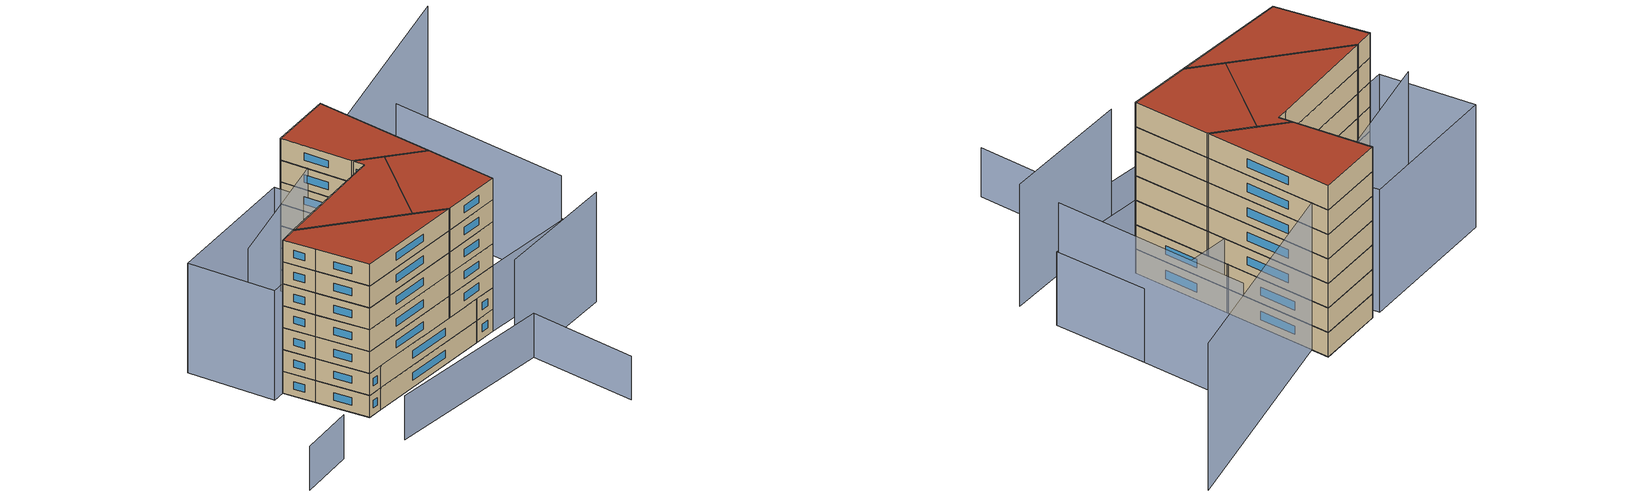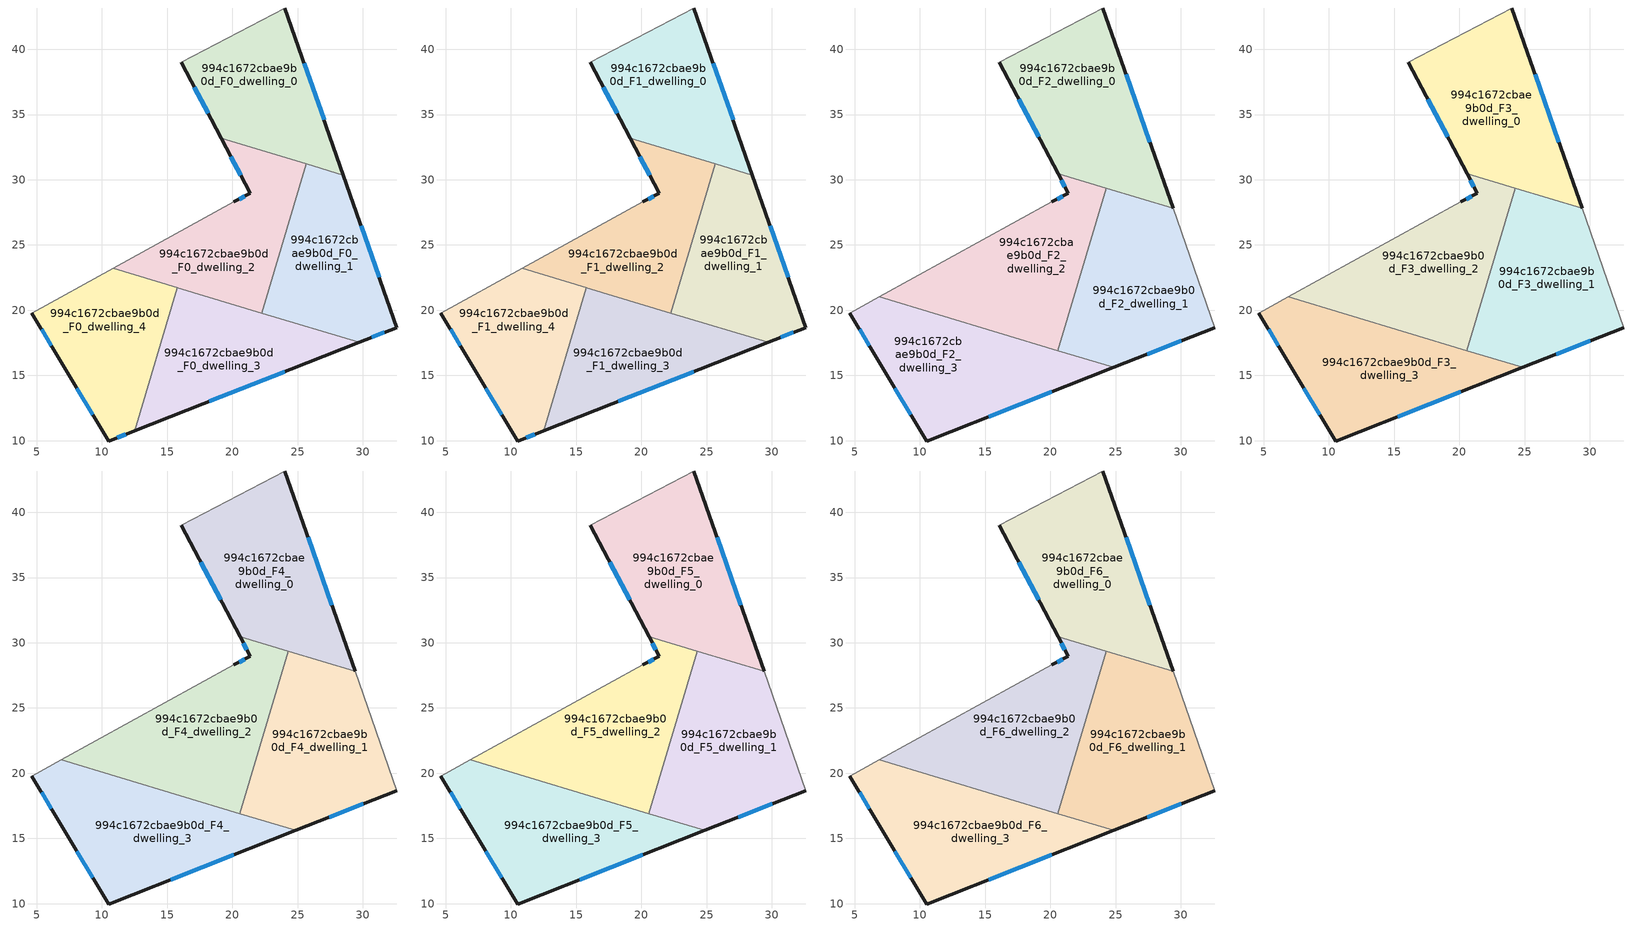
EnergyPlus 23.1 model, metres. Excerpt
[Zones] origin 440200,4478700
994c1672cbae9b0d_F0_dwelling_0
 floor ground (EU_floor_Construction): 28.5,30.36 24.02,43.16 16.07,39.01 19.15,33.17 z0
 wall outside (EU_wall_Construction): 19.15,33.17 16.07,39.01 / 24.02,43.16 28.5,30.36 z0:3
 wall adiabatic (EU_wall_Construction): 16.07,39.01 24.02,43.16 z0:3
 wall to 994c1672cbae9b0d_F0_dwelling_2 (EU_wall_Construction): 25.67,31.21 19.15,33.17 z0:3
 wall to 994c1672cbae9b0d_F0_dwelling_1 (EU_wall_Construction): 28.5,30.36 25.67,31.21 z0:3
 window (EU_Window_Construction): 18.13,35.1 17.09,37.07 / 25.51,38.92 27.02,34.6 z0.99:2.01
994c1672cbae9b0d_F0_dwelling_1
 floor ground (EU_floor_Construction): 32.59,18.67 28.5,30.36 25.67,31.21 22.24,19.79 29.72,17.54 z0
 wall outside (EU_wall_Construction): 28.5,30.36 32.59,18.67 29.72,17.54 z0:3
 wall to 994c1672cbae9b0d_F0_dwelling_2 (EU_wall_Construction): 22.24,19.79 25.67,31.21 z0:3
 wall to 994c1672cbae9b0d_F0_dwelling_3 (EU_wall_Construction): 29.72,17.54 22.24,19.79 z0:3
 window (EU_Window_Construction): 29.85,26.48 31.23,22.55 / 31.63,18.3 30.67,17.92 z0.99:2.01
994c1672cbae9b0d_F0_dwelling_2
 floor ground (EU_floor_Construction): 22.24,19.79 25.67,31.21 19.15,33.17 21.36,28.95 20.11,28.31 10.85,23.21 z0
 wall outside (EU_wall_Construction): 20.11,28.31 21.36,28.95 19.15,33.17 z0:3
 wall adiabatic (EU_wall_Construction): 10.85,23.21 20.11,28.31 z0:3
 wall to 994c1672cbae9b0d_F0_dwelling_4 (EU_wall_Construction): 15.79,21.72 10.85,23.21 z0:3
 wall to 994c1672cbae9b0d_F0_dwelling_3 (EU_wall_Construction): 22.24,19.79 15.79,21.72 z0:3
 window (EU_Window_Construction): 20.53,28.52 20.95,28.74 / 20.63,30.35 19.88,31.77 z0.99:2.01
994c1672cbae9b0d_F0_dwelling_3
 floor ground (EU_floor_Construction): 29.72,17.54 15.79,21.72 12.5,10.76 z0
 wall outside (EU_wall_Construction): 29.72,17.54 12.5,10.76 z0:3
 wall to 994c1672cbae9b0d_F0_dwelling_4 (EU_wall_Construction): 12.5,10.76 15.79,21.72 z0:3
 window (EU_Window_Construction): 24.01,15.29 18.2,13.01 z0.99:2.01
994c1672cbae9b0d_F0_dwelling_4
 floor ground (EU_floor_Construction): 12.5,10.76 15.79,21.72 10.85,23.21 4.62,19.78 6.87,16.01 10.5,9.98 z0
 wall outside (EU_wall_Construction): 12.5,10.76 10.5,9.98 6.87,16.01 4.62,19.78 z0:3
 wall adiabatic (EU_wall_Construction): 4.62,19.78 10.85,23.21 z0:3
 window (EU_Window_Construction): 11.84,10.5 11.16,10.24 / 9.3,11.98 8.08,14.01 / 6.13,17.26 5.37,18.53 z0.99:2.01
994c1672cbae9b0d_F1_dwelling_0
 floor to 994c1672cbae9b0d_F0_dwelling_0 (EU_floor_Construction): 28.5,30.36 24.02,43.16 16.07,39.01 19.15,33.17 z3
 wall outside (EU_wall_Construction): 19.15,33.17 16.07,39.01 / 24.02,43.16 28.5,30.36 z3:6
 wall adiabatic (EU_wall_Construction): 16.07,39.01 24.02,43.16 z3:6
 wall to 994c1672cbae9b0d_F1_dwelling_2 (EU_wall_Construction): 25.67,31.21 19.15,33.17 z3:6
 wall to 994c1672cbae9b0d_F1_dwelling_1 (EU_wall_Construction): 28.5,30.36 25.67,31.21 z3:6
 window (EU_Window_Construction): 18.13,35.1 17.09,37.07 / 25.51,38.92 27.02,34.6 z3.99:5.01
994c1672cbae9b0d_F1_dwelling_1
 floor to 994c1672cbae9b0d_F0_dwelling_1 (EU_floor_Construction): 32.59,18.67 28.5,30.36 25.67,31.21 22.24,19.79 29.72,17.54 z3
 wall outside (EU_wall_Construction): 28.5,30.36 32.59,18.67 29.72,17.54 z3:6
 wall to 994c1672cbae9b0d_F1_dwelling_2 (EU_wall_Construction): 22.24,19.79 25.67,31.21 z3:6
 wall to 994c1672cbae9b0d_F1_dwelling_3 (EU_wall_Construction): 29.72,17.54 22.24,19.79 z3:6
 window (EU_Window_Construction): 29.85,26.48 31.23,22.55 / 31.63,18.3 30.67,17.92 z3.99:5.01
994c1672cbae9b0d_F1_dwelling_2
 floor to 994c1672cbae9b0d_F0_dwelling_2 (EU_floor_Construction): 22.24,19.79 25.67,31.21 19.15,33.17 21.36,28.95 20.11,28.31 10.85,23.21 z3
 wall outside (EU_wall_Construction): 20.11,28.31 21.36,28.95 19.15,33.17 z3:6
 wall adiabatic (EU_wall_Construction): 10.85,23.21 20.11,28.31 z3:6
 wall to 994c1672cbae9b0d_F1_dwelling_4 (EU_wall_Construction): 15.79,21.72 10.85,23.21 z3:6
 wall to 994c1672cbae9b0d_F1_dwelling_3 (EU_wall_Construction): 22.24,19.79 15.79,21.72 z3:6
 window (EU_Window_Construction): 20.53,28.52 20.95,28.74 / 20.63,30.35 19.88,31.77 z3.99:5.01
994c1672cbae9b0d_F1_dwelling_3
 floor to 994c1672cbae9b0d_F0_dwelling_3 (EU_floor_Construction): 29.72,17.54 15.79,21.72 12.5,10.76 z3
 wall outside (EU_wall_Construction): 29.72,17.54 12.5,10.76 z3:6
 wall to 994c1672cbae9b0d_F1_dwelling_4 (EU_wall_Construction): 12.5,10.76 15.79,21.72 z3:6
 window (EU_Window_Construction): 24.01,15.29 18.2,13.01 z3.99:5.01
994c1672cbae9b0d_F1_dwelling_4
 floor to 994c1672cbae9b0d_F0_dwelling_4 (EU_floor_Construction): 12.5,10.76 15.79,21.72 10.85,23.21 4.62,19.78 6.87,16.01 10.5,9.98 z3
 wall outside (EU_wall_Construction): 12.5,10.76 10.5,9.98 6.87,16.01 4.62,19.78 z3:6
 wall adiabatic (EU_wall_Construction): 4.62,19.78 10.85,23.21 z3:6
 window (EU_Window_Construction): 11.84,10.5 11.16,10.24 / 9.3,11.98 8.08,14.01 / 6.13,17.26 5.37,18.53 z3.99:5.01
994c1672cbae9b0d_F2_dwelling_0
 floor to 994c1672cbae9b0d_F1_dwelling_0 (EU_floor_Construction): 28.5,30.36 24.02,43.16 16.07,39.01 19.15,33.17 z6
 floor to 994c1672cbae9b0d_F1_dwelling_2 (EU_floor_Construction): 25.04,29.11 25.67,31.21 19.15,33.17 20.58,30.45 z6
 floor to 994c1672cbae9b0d_F1_dwelling_1 (EU_floor_Construction): 29.39,27.8 28.5,30.36 25.67,31.21 25.04,29.11 z6
 wall outside (EU_wall_Construction): 20.58,30.45 16.07,39.01 / 24.02,43.16 29.39,27.8 z6:9
 wall adiabatic (EU_wall_Construction): 16.07,39.01 24.02,43.16 z6:9
 wall to 994c1672cbae9b0d_F2_dwelling_1 (EU_wall_Construction): 29.39,27.8 24.27,29.34 z6:9
 wall to 994c1672cbae9b0d_F2_dwelling_2 (EU_wall_Construction): 24.27,29.34 20.58,30.45 z6:9
 window (EU_Window_Construction): 19.08,33.28 17.56,36.17 / 25.8,38.07 27.61,32.89 z6.99:8.01
994c1672cbae9b0d_F2_dwelling_1
 floor to 994c1672cbae9b0d_F1_dwelling_1 (EU_floor_Construction): 32.59,18.67 29.39,27.8 25.04,29.11 22.24,19.79 29.72,17.54 z6
 floor to 994c1672cbae9b0d_F1_dwelling_3 (EU_floor_Construction): 29.72,17.54 21.47,20.02 20.54,16.91 24.83,15.62 z6
 floor to 994c1672cbae9b0d_F1_dwelling_2 (EU_floor_Construction): 22.24,19.79 25.04,29.11 24.27,29.34 21.47,20.02 z6
 wall outside (EU_wall_Construction): 32.59,18.67 24.83,15.62 z6:9
 wall adiabatic (EU_wall_Construction): 29.39,27.8 32.59,18.67 z6:9
 wall to 994c1672cbae9b0d_F2_dwelling_2 (EU_wall_Construction): 20.54,16.91 24.27,29.34 z6:9
 wall to 994c1672cbae9b0d_F2_dwelling_3 (EU_wall_Construction): 24.83,15.62 20.54,16.91 z6:9
 window (EU_Window_Construction): 30.02,17.66 27.4,16.63 z6.99:8.01
994c1672cbae9b0d_F2_dwelling_2
 floor to 994c1672cbae9b0d_F1_dwelling_2 (EU_floor_Construction): 21.47,20.02 24.27,29.34 20.58,30.45 21.36,28.95 20.11,28.31 10.85,23.21 z6
 floor to 994c1672cbae9b0d_F1_dwelling_4 (EU_floor_Construction): 14.85,18.62 15.79,21.72 10.85,23.21 6.86,21.02 z6
 floor to 994c1672cbae9b0d_F1_dwelling_3 (EU_floor_Construction): 20.54,16.91 21.47,20.02 15.79,21.72 14.85,18.62 z6
 wall outside (EU_wall_Construction): 20.11,28.31 21.36,28.95 20.58,30.45 z6:9
 wall adiabatic (EU_wall_Construction): 6.86,21.02 20.11,28.31 z6:9
 wall to 994c1672cbae9b0d_F2_dwelling_3 (EU_wall_Construction): 20.54,16.91 6.86,21.02 z6:9
 window (EU_Window_Construction): 20.53,28.52 20.95,28.74 / 21.1,29.45 20.84,29.95 z6.99:8.01
994c1672cbae9b0d_F2_dwelling_3
 floor to 994c1672cbae9b0d_F1_dwelling_3 (EU_floor_Construction): 24.83,15.62 14.85,18.62 12.5,10.76 z6
 floor to 994c1672cbae9b0d_F1_dwelling_4 (EU_floor_Construction): 12.5,10.76 14.85,18.62 6.86,21.02 4.62,19.78 6.87,16.01 10.5,9.98 z6
 wall outside (EU_wall_Construction): 24.83,15.62 10.5,9.98 6.87,16.01 4.62,19.78 z6:9
 wall adiabatic (EU_wall_Construction): 4.62,19.78 6.86,21.02 z6:9
 window (EU_Window_Construction): 20.08,13.75 15.25,11.85 / 9.3,11.98 8.08,14.01 / 6.13,17.26 5.37,18.53 z6.99:8.01
994c1672cbae9b0d_F3_dwelling_0
 floor to 994c1672cbae9b0d_F2_dwelling_0 (EU_floor_Construction): 29.39,27.8 24.02,43.16 16.07,39.01 20.58,30.45 z9
 wall outside (EU_wall_Construction): 20.58,30.45 16.07,39.01 / 24.02,43.16 29.39,27.8 z9:12
 wall adiabatic (EU_wall_Construction): 16.07,39.01 24.02,43.16 z9:12
 wall to 994c1672cbae9b0d_F3_dwelling_1 (EU_wall_Construction): 29.39,27.8 24.27,29.34 z9:12
 wall to 994c1672cbae9b0d_F3_dwelling_2 (EU_wall_Construction): 24.27,29.34 20.58,30.45 z9:12
 window (EU_Window_Construction): 19.08,33.28 17.56,36.17 / 25.8,38.07 27.61,32.89 z9.99:11.01
994c1672cbae9b0d_F3_dwelling_1
 floor to 994c1672cbae9b0d_F2_dwelling_1 (EU_floor_Construction): 32.59,18.67 29.39,27.8 24.27,29.34 20.54,16.91 24.83,15.62 z9
 wall outside (EU_wall_Construction): 32.59,18.67 24.83,15.62 z9:12
 wall adiabatic (EU_wall_Construction): 29.39,27.8 32.59,18.67 z9:12
 wall to 994c1672cbae9b0d_F3_dwelling_2 (EU_wall_Construction): 20.54,16.91 24.27,29.34 z9:12
 wall to 994c1672cbae9b0d_F3_dwelling_3 (EU_wall_Construction): 24.83,15.62 20.54,16.91 z9:12
 window (EU_Window_Construction): 30.02,17.66 27.4,16.63 z9.99:11.01
994c1672cbae9b0d_F3_dwelling_2
 floor to 994c1672cbae9b0d_F2_dwelling_2 (EU_floor_Construction): 20.54,16.91 24.27,29.34 20.58,30.45 21.36,28.95 20.11,28.31 6.86,21.02 z9
 wall outside (EU_wall_Construction): 20.11,28.31 21.36,28.95 20.58,30.45 z9:12
 wall adiabatic (EU_wall_Construction): 6.86,21.02 20.11,28.31 z9:12
 wall to 994c1672cbae9b0d_F3_dwelling_3 (EU_wall_Construction): 20.54,16.91 6.86,21.02 z9:12
 window (EU_Window_Construction): 20.53,28.52 20.95,28.74 / 21.1,29.45 20.84,29.95 z9.99:11.01
994c1672cbae9b0d_F3_dwelling_3
 floor to 994c1672cbae9b0d_F2_dwelling_3 (EU_floor_Construction): 24.83,15.62 6.86,21.02 4.62,19.78 6.87,16.01 10.5,9.98 z9
 wall outside (EU_wall_Construction): 24.83,15.62 10.5,9.98 6.87,16.01 4.62,19.78 z9:12
 wall adiabatic (EU_wall_Construction): 4.62,19.78 6.86,21.02 z9:12
 window (EU_Window_Construction): 20.08,13.75 15.25,11.85 / 9.3,11.98 8.08,14.01 / 6.13,17.26 5.37,18.53 z9.99:11.01
994c1672cbae9b0d_F4_dwelling_0
 floor to 994c1672cbae9b0d_F3_dwelling_0 (EU_floor_Construction): 29.39,27.8 24.02,43.16 16.07,39.01 20.58,30.45 z12
 wall outside (EU_wall_Construction): 20.58,30.45 16.07,39.01 / 24.02,43.16 29.39,27.8 z12:15
 wall adiabatic (EU_wall_Construction): 16.07,39.01 24.02,43.16 z12:15
 wall to 994c1672cbae9b0d_F4_dwelling_1 (EU_wall_Construction): 29.39,27.8 24.27,29.34 z12:15
 wall to 994c1672cbae9b0d_F4_dwelling_2 (EU_wall_Construction): 24.27,29.34 20.58,30.45 z12:15
 window (EU_Window_Construction): 19.08,33.28 17.56,36.17 / 25.8,38.07 27.61,32.89 z12.99:14.01
994c1672cbae9b0d_F4_dwelling_1
 floor to 994c1672cbae9b0d_F3_dwelling_1 (EU_floor_Construction): 32.59,18.67 29.39,27.8 24.27,29.34 20.54,16.91 24.83,15.62 z12
 wall outside (EU_wall_Construction): 32.59,18.67 24.83,15.62 z12:15
 wall adiabatic (EU_wall_Construction): 29.39,27.8 32.59,18.67 z12:15
 wall to 994c1672cbae9b0d_F4_dwelling_2 (EU_wall_Construction): 20.54,16.91 24.27,29.34 z12:15
 wall to 994c1672cbae9b0d_F4_dwelling_3 (EU_wall_Construction): 24.83,15.62 20.54,16.91 z12:15
 window (EU_Window_Construction): 30.02,17.66 27.4,16.63 z12.99:14.01
994c1672cbae9b0d_F4_dwelling_2
 floor to 994c1672cbae9b0d_F3_dwelling_2 (EU_floor_Construction): 20.54,16.91 24.27,29.34 20.58,30.45 21.36,28.95 20.11,28.31 6.86,21.02 z12
 wall outside (EU_wall_Construction): 20.11,28.31 21.36,28.95 20.58,30.45 z12:15
 wall adiabatic (EU_wall_Construction): 6.86,21.02 20.11,28.31 z12:15
 wall to 994c1672cbae9b0d_F4_dwelling_3 (EU_wall_Construction): 20.54,16.91 6.86,21.02 z12:15
 window (EU_Window_Construction): 20.53,28.52 20.95,28.74 / 21.1,29.45 20.84,29.95 z12.99:14.01
994c1672cbae9b0d_F4_dwelling_3
 floor to 994c1672cbae9b0d_F3_dwelling_3 (EU_floor_Construction): 24.83,15.62 6.86,21.02 4.62,19.78 6.87,16.01 10.5,9.98 z12
 wall outside (EU_wall_Construction): 24.83,15.62 10.5,9.98 6.87,16.01 4.62,19.78 z12:15
 wall adiabatic (EU_wall_Construction): 4.62,19.78 6.86,21.02 z12:15
 window (EU_Window_Construction): 20.08,13.75 15.25,11.85 / 9.3,11.98 8.08,14.01 / 6.13,17.26 5.37,18.53 z12.99:14.01
994c1672cbae9b0d_F5_dwelling_0
 floor to 994c1672cbae9b0d_F4_dwelling_0 (EU_floor_Construction): 29.39,27.8 24.02,43.16 16.07,39.01 20.58,30.45 z15
 wall outside (EU_wall_Construction): 20.58,30.45 16.07,39.01 / 24.02,43.16 29.39,27.8 z15:18
 wall adiabatic (EU_wall_Construction): 16.07,39.01 24.02,43.16 z15:18
 wall to 994c1672cbae9b0d_F5_dwelling_1 (EU_wall_Construction): 29.39,27.8 24.27,29.34 z15:18
 wall to 994c1672cbae9b0d_F5_dwelling_2 (EU_wall_Construction): 24.27,29.34 20.58,30.45 z15:18
 window (EU_Window_Construction): 19.08,33.28 17.56,36.17 / 25.8,38.07 27.61,32.89 z15.99:17.01
994c1672cbae9b0d_F5_dwelling_1
 floor to 994c1672cbae9b0d_F4_dwelling_1 (EU_floor_Construction): 32.59,18.67 29.39,27.8 24.27,29.34 20.54,16.91 24.83,15.62 z15
 wall outside (EU_wall_Construction): 32.59,18.67 24.83,15.62 z15:18
 wall adiabatic (EU_wall_Construction): 29.39,27.8 32.59,18.67 z15:18
 wall to 994c1672cbae9b0d_F5_dwelling_2 (EU_wall_Construction): 20.54,16.91 24.27,29.34 z15:18
 wall to 994c1672cbae9b0d_F5_dwelling_3 (EU_wall_Construction): 24.83,15.62 20.54,16.91 z15:18
 window (EU_Window_Construction): 30.02,17.66 27.4,16.63 z15.99:17.01
994c1672cbae9b0d_F5_dwelling_2
 floor to 994c1672cbae9b0d_F4_dwelling_2 (EU_floor_Construction): 20.54,16.91 24.27,29.34 20.58,30.45 21.36,28.95 20.11,28.31 6.86,21.02 z15
 wall outside (EU_wall_Construction): 20.11,28.31 21.36,28.95 20.58,30.45 z15:18
 wall adiabatic (EU_wall_Construction): 6.86,21.02 20.11,28.31 z15:18
 wall to 994c1672cbae9b0d_F5_dwelling_3 (EU_wall_Construction): 20.54,16.91 6.86,21.02 z15:18
 window (EU_Window_Construction): 20.53,28.52 20.95,28.74 / 21.1,29.45 20.84,29.95 z15.99:17.01
994c1672cbae9b0d_F5_dwelling_3
 floor to 994c1672cbae9b0d_F4_dwelling_3 (EU_floor_Construction): 24.83,15.62 6.86,21.02 4.62,19.78 6.87,16.01 10.5,9.98 z15
 wall outside (EU_wall_Construction): 24.83,15.62 10.5,9.98 6.87,16.01 4.62,19.78 z15:18
 wall adiabatic (EU_wall_Construction): 4.62,19.78 6.86,21.02 z15:18
 window (EU_Window_Construction): 20.08,13.75 15.25,11.85 / 9.3,11.98 8.08,14.01 / 6.13,17.26 5.37,18.53 z15.99:17.01
994c1672cbae9b0d_F6_dwelling_0
 floor to 994c1672cbae9b0d_F5_dwelling_0 (EU_floor_Construction): 29.39,27.8 24.02,43.16 16.07,39.01 20.58,30.45 z18
 wall outside (EU_wall_Construction): 20.58,30.45 16.07,39.01 / 24.02,43.16 29.39,27.8 z18:21
 wall adiabatic (EU_wall_Construction): 16.07,39.01 24.02,43.16 z18:21
 wall to 994c1672cbae9b0d_F6_dwelling_1 (EU_wall_Construction): 29.39,27.8 24.27,29.34 z18:21
 wall to 994c1672cbae9b0d_F6_dwelling_2 (EU_wall_Construction): 24.27,29.34 20.58,30.45 z18:21
 window (EU_Window_Construction): 19.08,33.28 17.56,36.17 / 25.8,38.07 27.61,32.89 z18.99:20.01
 roof outside (EU_roof_Construction): 24.02,43.16 29.39,27.8 20.58,30.45 16.07,39.01 z21
994c1672cbae9b0d_F6_dwelling_1
 floor to 994c1672cbae9b0d_F5_dwelling_1 (EU_floor_Construction): 32.59,18.67 29.39,27.8 24.27,29.34 20.54,16.91 24.83,15.62 z18
 wall outside (EU_wall_Construction): 32.59,18.67 24.83,15.62 z18:21
 wall adiabatic (EU_wall_Construction): 29.39,27.8 32.59,18.67 z18:21
 wall to 994c1672cbae9b0d_F6_dwelling_2 (EU_wall_Construction): 20.54,16.91 24.27,29.34 z18:21
 wall to 994c1672cbae9b0d_F6_dwelling_3 (EU_wall_Construction): 24.83,15.62 20.54,16.91 z18:21
 window (EU_Window_Construction): 30.02,17.66 27.4,16.63 z18.99:20.01
 roof outside (EU_roof_Construction): 29.39,27.8 32.59,18.67 24.83,15.62 20.54,16.91 24.27,29.34 z21
994c1672cbae9b0d_F6_dwelling_2
 floor to 994c1672cbae9b0d_F5_dwelling_2 (EU_floor_Construction): 20.54,16.91 24.27,29.34 20.58,30.45 21.36,28.95 20.11,28.31 6.86,21.02 z18
 wall outside (EU_wall_Construction): 20.11,28.31 21.36,28.95 20.58,30.45 z18:21
 wall adiabatic (EU_wall_Construction): 6.86,21.02 20.11,28.31 z18:21
 wall to 994c1672cbae9b0d_F6_dwelling_3 (EU_wall_Construction): 20.54,16.91 6.86,21.02 z18:21
 window (EU_Window_Construction): 20.53,28.52 20.95,28.74 / 21.1,29.45 20.84,29.95 z18.99:20.01
 roof outside (EU_roof_Construction): 24.27,29.34 20.54,16.91 6.86,21.02 20.11,28.31 21.36,28.95 20.58,30.45 z21
994c1672cbae9b0d_F6_dwelling_3
 floor to 994c1672cbae9b0d_F5_dwelling_3 (EU_floor_Construction): 24.83,15.62 6.86,21.02 4.62,19.78 6.87,16.01 10.5,9.98 z18
 wall outside (EU_wall_Construction): 24.83,15.62 10.5,9.98 6.87,16.01 4.62,19.78 z18:21
 wall adiabatic (EU_wall_Construction): 4.62,19.78 6.86,21.02 z18:21
 window (EU_Window_Construction): 20.08,13.75 15.25,11.85 / 9.3,11.98 8.08,14.01 / 6.13,17.26 5.37,18.53 z18.99:20.01
 roof outside (EU_roof_Construction): 24.83,15.62 10.5,9.98 6.87,16.01 4.62,19.78 6.86,21.02 z21
shading: -3.71,0.01 3.22,3.81 / 11.45,3.74 33.7,11.34 / 33.7,11.34 38.44,-2.55 z0:6; 44.66,23.22 36.53,46.68 / 30.43,10.3 46.24,17.96 / -2.43,29.35 14.86,38.43 / 14.86,38.43 20.32,28.03 / 20.32,28.03 3.04,18.95 / 3.04,18.95 -2.43,29.35 z0:15; 48.29,58.98 2.72,24.3 z0:18; 40.8,34.37 44.85,23.07 / 44.85,23.07 32.59,18.67 / 32.59,18.67 28.53,29.97 / 28.53,29.97 40.8,34.37 z0:9
[Building]
EU S2 Campaign: North Axis=0; Terrain=City; Solar Distribution=FullExterior
[Site:Location]
Madrid: Latitude=40.5; Longitude=-3.5; Time Zone=1; Elevation=609
[SizingPeriod:WeatherFileDays]
AnnualSizingPeriod: Begin Month=1; Begin Day of Month=1; End Month=12; End Day of Month=31; Day of Week for Start Day=Monday; Use Weather File Daylight Saving Period=No; Use Weather File Rain and Snow Indicators=No
[MATERIAL]
EU_InternalMass_Material: Roughness=MediumRough; Thickness=0.1; Conductivity=1; Density=1800; Specific Heat=900; Thermal Absorptance=0.9; Solar Absorptance=0.7; Visible Absorptance=0.7
[MATERIAL:NOMASS] Roughness=MediumRough; Thermal Absorptance=0.9; Solar Absorptance=0.7; Visible Absorptance=0.7
Name | Thermal Resistance
EU_wall_NoMass | 0.609216
EU_roof_NoMass | 0.513268
EU_floor_NoMass | 0.568163
[WINDOWMATERIAL:SIMPLEGLAZINGSYSTEM]
EU_Window_SimpleGlazing: UFactor=5.50606; Solar Heat Gain Coefficient=0.85; Visible Transmittance=0.85
[CONSTRUCTION]
EU_wall_Construction: EU_wall_NoMass
EU_roof_Construction: EU_roof_NoMass
EU_floor_Construction: EU_floor_NoMass
EU_InternalMass_Construction: EU_InternalMass_Material
EU_Window_Construction: EU_Window_SimpleGlazing
[ZONE] Type=1; Multiplier=1; Ceiling Height=autocalculate; Floor Area=autocalculate; Part of Total Floor Area=Yes
Name | Volume
994c1672cbae9b0d_F0_dwelling_0; 994c1672cbae9b0d_F1_dwelling_0 | 249.662
994c1672cbae9b0d_F2_dwelling_0; 994c1672cbae9b0d_F3_dwelling_0; 994c1672cbae9b0d_F4_dwelling_0; 994c1672cbae9b0d_F5_dwelling_0; 994c1672cbae9b0d_F6_dwelling_0 | 312.062
994c1672cbae9b0d_F0_dwelling_1; 994c1672cbae9b0d_F1_dwelling_1 | 249.683
994c1672cbae9b0d_F2_dwelling_1; 994c1672cbae9b0d_F3_dwelling_1; 994c1672cbae9b0d_F4_dwelling_1; 994c1672cbae9b0d_F5_dwelling_1; 994c1672cbae9b0d_F6_dwelling_1 | 312.077
994c1672cbae9b0d_F0_dwelling_2; 994c1672cbae9b0d_F1_dwelling_2 | 249.635
994c1672cbae9b0d_F2_dwelling_2; 994c1672cbae9b0d_F3_dwelling_2; 994c1672cbae9b0d_F4_dwelling_2; 994c1672cbae9b0d_F5_dwelling_2; 994c1672cbae9b0d_F6_dwelling_2 | 312.06
994c1672cbae9b0d_F0_dwelling_3; 994c1672cbae9b0d_F1_dwelling_3 | 249.658
994c1672cbae9b0d_F2_dwelling_3; 994c1672cbae9b0d_F3_dwelling_3; 994c1672cbae9b0d_F4_dwelling_3; 994c1672cbae9b0d_F5_dwelling_3; 994c1672cbae9b0d_F6_dwelling_3 | 312.059
994c1672cbae9b0d_F0_dwelling_4; 994c1672cbae9b0d_F1_dwelling_4 | 249.623
[INTERNALMASS] Construction=EU_InternalMass_Construction
Name | Zone or ZoneList | Surface Area
994c1672cbae9b0d_F0_dwelling_0_EU_InternalMass | 994c1672cbae9b0d_F0_dwelling_0 | 83.2207
994c1672cbae9b0d_F0_dwelling_1_EU_InternalMass | 994c1672cbae9b0d_F0_dwelling_1 | 83.2279
994c1672cbae9b0d_F0_dwelling_2_EU_InternalMass | 994c1672cbae9b0d_F0_dwelling_2 | 83.2134
994c1672cbae9b0d_F0_dwelling_3_EU_InternalMass | 994c1672cbae9b0d_F0_dwelling_3 | 83.2206
994c1672cbae9b0d_F0_dwelling_4_EU_InternalMass | 994c1672cbae9b0d_F0_dwelling_4 | 83.2091
994c1672cbae9b0d_F1_dwelling_0_EU_InternalMass | 994c1672cbae9b0d_F1_dwelling_0 | 83.2207
994c1672cbae9b0d_F1_dwelling_1_EU_InternalMass | 994c1672cbae9b0d_F1_dwelling_1 | 83.2279
994c1672cbae9b0d_F1_dwelling_2_EU_InternalMass | 994c1672cbae9b0d_F1_dwelling_2 | 83.2134
994c1672cbae9b0d_F1_dwelling_3_EU_InternalMass | 994c1672cbae9b0d_F1_dwelling_3 | 83.2206
994c1672cbae9b0d_F1_dwelling_4_EU_InternalMass | 994c1672cbae9b0d_F1_dwelling_4 | 83.2091
994c1672cbae9b0d_F2_dwelling_0_EU_InternalMass | 994c1672cbae9b0d_F2_dwelling_0 | 104.021
994c1672cbae9b0d_F2_dwelling_1_EU_InternalMass | 994c1672cbae9b0d_F2_dwelling_1 | 104.027
994c1672cbae9b0d_F2_dwelling_2_EU_InternalMass | 994c1672cbae9b0d_F2_dwelling_2 | 104.017
994c1672cbae9b0d_F2_dwelling_3_EU_InternalMass | 994c1672cbae9b0d_F2_dwelling_3 | 104.02
994c1672cbae9b0d_F3_dwelling_0_EU_InternalMass | 994c1672cbae9b0d_F3_dwelling_0 | 104.021
994c1672cbae9b0d_F3_dwelling_1_EU_InternalMass | 994c1672cbae9b0d_F3_dwelling_1 | 104.027
994c1672cbae9b0d_F3_dwelling_2_EU_InternalMass | 994c1672cbae9b0d_F3_dwelling_2 | 104.017
994c1672cbae9b0d_F3_dwelling_3_EU_InternalMass | 994c1672cbae9b0d_F3_dwelling_3 | 104.02
994c1672cbae9b0d_F4_dwelling_0_EU_InternalMass | 994c1672cbae9b0d_F4_dwelling_0 | 104.021
994c1672cbae9b0d_F4_dwelling_1_EU_InternalMass | 994c1672cbae9b0d_F4_dwelling_1 | 104.027
994c1672cbae9b0d_F4_dwelling_2_EU_InternalMass | 994c1672cbae9b0d_F4_dwelling_2 | 104.017
994c1672cbae9b0d_F4_dwelling_3_EU_InternalMass | 994c1672cbae9b0d_F4_dwelling_3 | 104.02
994c1672cbae9b0d_F5_dwelling_0_EU_InternalMass | 994c1672cbae9b0d_F5_dwelling_0 | 104.021
994c1672cbae9b0d_F5_dwelling_1_EU_InternalMass | 994c1672cbae9b0d_F5_dwelling_1 | 104.027
994c1672cbae9b0d_F5_dwelling_2_EU_InternalMass | 994c1672cbae9b0d_F5_dwelling_2 | 104.017
994c1672cbae9b0d_F5_dwelling_3_EU_InternalMass | 994c1672cbae9b0d_F5_dwelling_3 | 104.02
994c1672cbae9b0d_F6_dwelling_0_EU_InternalMass | 994c1672cbae9b0d_F6_dwelling_0 | 104.021
994c1672cbae9b0d_F6_dwelling_1_EU_InternalMass | 994c1672cbae9b0d_F6_dwelling_1 | 104.027
994c1672cbae9b0d_F6_dwelling_2_EU_InternalMass | 994c1672cbae9b0d_F6_dwelling_2 | 104.017
994c1672cbae9b0d_F6_dwelling_3_EU_InternalMass | 994c1672cbae9b0d_F6_dwelling_3 | 104.02
[OTHEREQUIPMENT] Fuel Type=Electricity; Design Level Calculation Method=Watts/Area; Power per Zone Floor Area=1; Fraction Latent=0; Fraction Radiant=0; Fraction Lost=0; Carbon Dioxide Generation Rate=0; EndUse Subcategory=EU_Step8_InternalGains
Name | Zone or ZoneList or Space or SpaceList | Schedule
EU_Step8_InternalGain_994c1672cbae9b0d_F0_dwelling_0_f000 | 994c1672cbae9b0d_F0_dwelling_0 | EU_Step8_GainSchedule_994c1672cbae9b0d_F0_dwelling_0_f000
EU_Step8_InternalGain_994c1672cbae9b0d_F0_dwelling_1_f000 | 994c1672cbae9b0d_F0_dwelling_1 | EU_Step8_GainSchedule_994c1672cbae9b0d_F0_dwelling_1_f000
EU_Step8_InternalGain_994c1672cbae9b0d_F0_dwelling_2_f000 | 994c1672cbae9b0d_F0_dwelling_2 | EU_Step8_GainSchedule_994c1672cbae9b0d_F0_dwelling_2_f000
EU_Step8_InternalGain_994c1672cbae9b0d_F0_dwelling_3_f000 | 994c1672cbae9b0d_F0_dwelling_3 | EU_Step8_GainSchedule_994c1672cbae9b0d_F0_dwelling_3_f000
EU_Step8_InternalGain_994c1672cbae9b0d_F0_dwelling_4_f000 | 994c1672cbae9b0d_F0_dwelling_4 | EU_Step8_GainSchedule_994c1672cbae9b0d_F0_dwelling_4_f000
EU_Step8_InternalGain_994c1672cbae9b0d_F1_dwelling_0_f000 | 994c1672cbae9b0d_F1_dwelling_0 | EU_Step8_GainSchedule_994c1672cbae9b0d_F1_dwelling_0_f000
EU_Step8_InternalGain_994c1672cbae9b0d_F1_dwelling_1_f000 | 994c1672cbae9b0d_F1_dwelling_1 | EU_Step8_GainSchedule_994c1672cbae9b0d_F1_dwelling_1_f000
EU_Step8_InternalGain_994c1672cbae9b0d_F1_dwelling_2_f000 | 994c1672cbae9b0d_F1_dwelling_2 | EU_Step8_GainSchedule_994c1672cbae9b0d_F1_dwelling_2_f000
EU_Step8_InternalGain_994c1672cbae9b0d_F1_dwelling_3_f000 | 994c1672cbae9b0d_F1_dwelling_3 | EU_Step8_GainSchedule_994c1672cbae9b0d_F1_dwelling_3_f000
EU_Step8_InternalGain_994c1672cbae9b0d_F1_dwelling_4_f000 | 994c1672cbae9b0d_F1_dwelling_4 | EU_Step8_GainSchedule_994c1672cbae9b0d_F1_dwelling_4_f000
EU_Step8_InternalGain_994c1672cbae9b0d_F2_dwelling_0_f000 | 994c1672cbae9b0d_F2_dwelling_0 | EU_Step8_GainSchedule_994c1672cbae9b0d_F2_dwelling_0_f000
EU_Step8_InternalGain_994c1672cbae9b0d_F2_dwelling_1_f000 | 994c1672cbae9b0d_F2_dwelling_1 | EU_Step8_GainSchedule_994c1672cbae9b0d_F2_dwelling_1_f000
EU_Step8_InternalGain_994c1672cbae9b0d_F2_dwelling_2_f000 | 994c1672cbae9b0d_F2_dwelling_2 | EU_Step8_GainSchedule_994c1672cbae9b0d_F2_dwelling_2_f000
EU_Step8_InternalGain_994c1672cbae9b0d_F2_dwelling_3_f000 | 994c1672cbae9b0d_F2_dwelling_3 | EU_Step8_GainSchedule_994c1672cbae9b0d_F2_dwelling_3_f000
EU_Step8_InternalGain_994c1672cbae9b0d_F3_dwelling_0_f000 | 994c1672cbae9b0d_F3_dwelling_0 | EU_Step8_GainSchedule_994c1672cbae9b0d_F3_dwelling_0_f000
EU_Step8_InternalGain_994c1672cbae9b0d_F3_dwelling_1_f000 | 994c1672cbae9b0d_F3_dwelling_1 | EU_Step8_GainSchedule_994c1672cbae9b0d_F3_dwelling_1_f000
EU_Step8_InternalGain_994c1672cbae9b0d_F3_dwelling_2_f000 | 994c1672cbae9b0d_F3_dwelling_2 | EU_Step8_GainSchedule_994c1672cbae9b0d_F3_dwelling_2_f000
EU_Step8_InternalGain_994c1672cbae9b0d_F3_dwelling_3_f000 | 994c1672cbae9b0d_F3_dwelling_3 | EU_Step8_GainSchedule_994c1672cbae9b0d_F3_dwelling_3_f000
EU_Step8_InternalGain_994c1672cbae9b0d_F4_dwelling_0_f000 | 994c1672cbae9b0d_F4_dwelling_0 | EU_Step8_GainSchedule_994c1672cbae9b0d_F4_dwelling_0_f000
EU_Step8_InternalGain_994c1672cbae9b0d_F4_dwelling_1_f000 | 994c1672cbae9b0d_F4_dwelling_1 | EU_Step8_GainSchedule_994c1672cbae9b0d_F4_dwelling_1_f000
EU_Step8_InternalGain_994c1672cbae9b0d_F4_dwelling_2_f000 | 994c1672cbae9b0d_F4_dwelling_2 | EU_Step8_GainSchedule_994c1672cbae9b0d_F4_dwelling_2_f000
EU_Step8_InternalGain_994c1672cbae9b0d_F4_dwelling_3_f000 | 994c1672cbae9b0d_F4_dwelling_3 | EU_Step8_GainSchedule_994c1672cbae9b0d_F4_dwelling_3_f000
EU_Step8_InternalGain_994c1672cbae9b0d_F5_dwelling_0_f000 | 994c1672cbae9b0d_F5_dwelling_0 | EU_Step8_GainSchedule_994c1672cbae9b0d_F5_dwelling_0_f000
EU_Step8_InternalGain_994c1672cbae9b0d_F5_dwelling_1_f000 | 994c1672cbae9b0d_F5_dwelling_1 | EU_Step8_GainSchedule_994c1672cbae9b0d_F5_dwelling_1_f000
EU_Step8_InternalGain_994c1672cbae9b0d_F5_dwelling_2_f000 | 994c1672cbae9b0d_F5_dwelling_2 | EU_Step8_GainSchedule_994c1672cbae9b0d_F5_dwelling_2_f000
EU_Step8_InternalGain_994c1672cbae9b0d_F5_dwelling_3_f000 | 994c1672cbae9b0d_F5_dwelling_3 | EU_Step8_GainSchedule_994c1672cbae9b0d_F5_dwelling_3_f000
EU_Step8_InternalGain_994c1672cbae9b0d_F6_dwelling_0_f000 | 994c1672cbae9b0d_F6_dwelling_0 | EU_Step8_GainSchedule_994c1672cbae9b0d_F6_dwelling_0_f000
EU_Step8_InternalGain_994c1672cbae9b0d_F6_dwelling_1_f000 | 994c1672cbae9b0d_F6_dwelling_1 | EU_Step8_GainSchedule_994c1672cbae9b0d_F6_dwelling_1_f000
EU_Step8_InternalGain_994c1672cbae9b0d_F6_dwelling_2_f000 | 994c1672cbae9b0d_F6_dwelling_2 | EU_Step8_GainSchedule_994c1672cbae9b0d_F6_dwelling_2_f000
EU_Step8_InternalGain_994c1672cbae9b0d_F6_dwelling_3_f000 | 994c1672cbae9b0d_F6_dwelling_3 | EU_Step8_GainSchedule_994c1672cbae9b0d_F6_dwelling_3_f000
[ZONEVENTILATION:DESIGNFLOWRATE] Schedule=EU_AlwaysOn; Design Flow Rate Calculation Method=AirChanges/Hour; Air Changes per Hour=0.752966; Ventilation Type=Natural; Fan Pressure Rise=0; Fan Total Efficiency=1; Constant Term Coefficient=1; Temperature Term Coefficient=0; Velocity Term Coefficient=0; Velocity Squared Term Coefficient=0; Minimum Indoor Temperature=-100; Maximum Indoor Temperature=100; Delta Temperature=-100; Minimum Outdoor Temperature=-100; Maximum Outdoor Temperature=100; Maximum Wind Speed=40
Name | Zone or ZoneList or Space or SpaceList
EU_ConstantAir_994c1672cbae9b0d_F0_dwelling_0 | 994c1672cbae9b0d_F0_dwelling_0
EU_ConstantAir_994c1672cbae9b0d_F0_dwelling_1 | 994c1672cbae9b0d_F0_dwelling_1
EU_ConstantAir_994c1672cbae9b0d_F0_dwelling_2 | 994c1672cbae9b0d_F0_dwelling_2
EU_ConstantAir_994c1672cbae9b0d_F0_dwelling_3 | 994c1672cbae9b0d_F0_dwelling_3
EU_ConstantAir_994c1672cbae9b0d_F0_dwelling_4 | 994c1672cbae9b0d_F0_dwelling_4
EU_ConstantAir_994c1672cbae9b0d_F1_dwelling_0 | 994c1672cbae9b0d_F1_dwelling_0
EU_ConstantAir_994c1672cbae9b0d_F1_dwelling_1 | 994c1672cbae9b0d_F1_dwelling_1
EU_ConstantAir_994c1672cbae9b0d_F1_dwelling_2 | 994c1672cbae9b0d_F1_dwelling_2
EU_ConstantAir_994c1672cbae9b0d_F1_dwelling_3 | 994c1672cbae9b0d_F1_dwelling_3
EU_ConstantAir_994c1672cbae9b0d_F1_dwelling_4 | 994c1672cbae9b0d_F1_dwelling_4
EU_ConstantAir_994c1672cbae9b0d_F2_dwelling_0 | 994c1672cbae9b0d_F2_dwelling_0
EU_ConstantAir_994c1672cbae9b0d_F2_dwelling_1 | 994c1672cbae9b0d_F2_dwelling_1
EU_ConstantAir_994c1672cbae9b0d_F2_dwelling_2 | 994c1672cbae9b0d_F2_dwelling_2
EU_ConstantAir_994c1672cbae9b0d_F2_dwelling_3 | 994c1672cbae9b0d_F2_dwelling_3
EU_ConstantAir_994c1672cbae9b0d_F3_dwelling_0 | 994c1672cbae9b0d_F3_dwelling_0
EU_ConstantAir_994c1672cbae9b0d_F3_dwelling_1 | 994c1672cbae9b0d_F3_dwelling_1
EU_ConstantAir_994c1672cbae9b0d_F3_dwelling_2 | 994c1672cbae9b0d_F3_dwelling_2
EU_ConstantAir_994c1672cbae9b0d_F3_dwelling_3 | 994c1672cbae9b0d_F3_dwelling_3
EU_ConstantAir_994c1672cbae9b0d_F4_dwelling_0 | 994c1672cbae9b0d_F4_dwelling_0
EU_ConstantAir_994c1672cbae9b0d_F4_dwelling_1 | 994c1672cbae9b0d_F4_dwelling_1
EU_ConstantAir_994c1672cbae9b0d_F4_dwelling_2 | 994c1672cbae9b0d_F4_dwelling_2
EU_ConstantAir_994c1672cbae9b0d_F4_dwelling_3 | 994c1672cbae9b0d_F4_dwelling_3
EU_ConstantAir_994c1672cbae9b0d_F5_dwelling_0 | 994c1672cbae9b0d_F5_dwelling_0
EU_ConstantAir_994c1672cbae9b0d_F5_dwelling_1 | 994c1672cbae9b0d_F5_dwelling_1
EU_ConstantAir_994c1672cbae9b0d_F5_dwelling_2 | 994c1672cbae9b0d_F5_dwelling_2
EU_ConstantAir_994c1672cbae9b0d_F5_dwelling_3 | 994c1672cbae9b0d_F5_dwelling_3
EU_ConstantAir_994c1672cbae9b0d_F6_dwelling_0 | 994c1672cbae9b0d_F6_dwelling_0
EU_ConstantAir_994c1672cbae9b0d_F6_dwelling_1 | 994c1672cbae9b0d_F6_dwelling_1
EU_ConstantAir_994c1672cbae9b0d_F6_dwelling_2 | 994c1672cbae9b0d_F6_dwelling_2
EU_ConstantAir_994c1672cbae9b0d_F6_dwelling_3 | 994c1672cbae9b0d_F6_dwelling_3
[HVACTEMPLATE:THERMOSTAT] Constant Heating Setpoint=20; Constant Cooling Setpoint=50
EU_HeatOnly_994c1672cbae9b0d_F0_dwelling_0; EU_HeatOnly_994c1672cbae9b0d_F0_dwelling_1; EU_HeatOnly_994c1672cbae9b0d_F0_dwelling_2; EU_HeatOnly_994c1672cbae9b0d_F0_dwelling_3; EU_HeatOnly_994c1672cbae9b0d_F0_dwelling_4; EU_HeatOnly_994c1672cbae9b0d_F1_dwelling_0; EU_HeatOnly_994c1672cbae9b0d_F1_dwelling_1; EU_HeatOnly_994c1672cbae9b0d_F1_dwelling_2; EU_HeatOnly_994c1672cbae9b0d_F1_dwelling_3; EU_HeatOnly_994c1672cbae9b0d_F1_dwelling_4; EU_HeatOnly_994c1672cbae9b0d_F2_dwelling_0; EU_HeatOnly_994c1672cbae9b0d_F2_dwelling_1; EU_HeatOnly_994c1672cbae9b0d_F2_dwelling_2; EU_HeatOnly_994c1672cbae9b0d_F2_dwelling_3; EU_HeatOnly_994c1672cbae9b0d_F3_dwelling_0; EU_HeatOnly_994c1672cbae9b0d_F3_dwelling_1; EU_HeatOnly_994c1672cbae9b0d_F3_dwelling_2; EU_HeatOnly_994c1672cbae9b0d_F3_dwelling_3; EU_HeatOnly_994c1672cbae9b0d_F4_dwelling_0; EU_HeatOnly_994c1672cbae9b0d_F4_dwelling_1; EU_HeatOnly_994c1672cbae9b0d_F4_dwelling_2; EU_HeatOnly_994c1672cbae9b0d_F4_dwelling_3; EU_HeatOnly_994c1672cbae9b0d_F5_dwelling_0; EU_HeatOnly_994c1672cbae9b0d_F5_dwelling_1; EU_HeatOnly_994c1672cbae9b0d_F5_dwelling_2; EU_HeatOnly_994c1672cbae9b0d_F5_dwelling_3; EU_HeatOnly_994c1672cbae9b0d_F6_dwelling_0; EU_HeatOnly_994c1672cbae9b0d_F6_dwelling_1; EU_HeatOnly_994c1672cbae9b0d_F6_dwelling_2; EU_HeatOnly_994c1672cbae9b0d_F6_dwelling_3
[HVACTEMPLATE:ZONE:IDEALLOADSAIRSYSTEM] System Availability Schedule=EU_AlwaysOn; Maximum Heating Supply Air Temperature=50; Minimum Cooling Supply Air Temperature=13; Maximum Heating Supply Air Humidity Ratio=0.0156; Minimum Cooling Supply Air Humidity Ratio=0.0077; Heating Limit=NoLimit; Cooling Limit=NoLimit; Heating Availability Schedule=EU_AlwaysOn; Cooling Availability Schedule=EU_CoolingOff; Dehumidification Control Type=ConstantSensibleHeatRatio; Cooling Sensible Heat Ratio=0.7; Dehumidification Setpoint=60; Humidification Control Type=None; Humidification Setpoint=30; Outdoor Air Method=None; Outdoor Air Flow Rate per Person=0.00944; Outdoor Air Flow Rate per Zone Floor Area=0; Outdoor Air Flow Rate per Zone=0; Demand Controlled Ventilation Type=None; Outdoor Air Economizer Type=NoEconomizer; Heat Recovery Type=None; Sensible Heat Recovery Effectiveness=0.7; Latent Heat Recovery Effectiveness=0.65
Name | Template Thermostat
994c1672cbae9b0d_F0_dwelling_0 | EU_HeatOnly_994c1672cbae9b0d_F0_dwelling_0
994c1672cbae9b0d_F0_dwelling_1 | EU_HeatOnly_994c1672cbae9b0d_F0_dwelling_1
994c1672cbae9b0d_F0_dwelling_2 | EU_HeatOnly_994c1672cbae9b0d_F0_dwelling_2
994c1672cbae9b0d_F0_dwelling_3 | EU_HeatOnly_994c1672cbae9b0d_F0_dwelling_3
994c1672cbae9b0d_F0_dwelling_4 | EU_HeatOnly_994c1672cbae9b0d_F0_dwelling_4
994c1672cbae9b0d_F1_dwelling_0 | EU_HeatOnly_994c1672cbae9b0d_F1_dwelling_0
994c1672cbae9b0d_F1_dwelling_1 | EU_HeatOnly_994c1672cbae9b0d_F1_dwelling_1
994c1672cbae9b0d_F1_dwelling_2 | EU_HeatOnly_994c1672cbae9b0d_F1_dwelling_2
994c1672cbae9b0d_F1_dwelling_3 | EU_HeatOnly_994c1672cbae9b0d_F1_dwelling_3
994c1672cbae9b0d_F1_dwelling_4 | EU_HeatOnly_994c1672cbae9b0d_F1_dwelling_4
994c1672cbae9b0d_F2_dwelling_0 | EU_HeatOnly_994c1672cbae9b0d_F2_dwelling_0
994c1672cbae9b0d_F2_dwelling_1 | EU_HeatOnly_994c1672cbae9b0d_F2_dwelling_1
994c1672cbae9b0d_F2_dwelling_2 | EU_HeatOnly_994c1672cbae9b0d_F2_dwelling_2
994c1672cbae9b0d_F2_dwelling_3 | EU_HeatOnly_994c1672cbae9b0d_F2_dwelling_3
994c1672cbae9b0d_F3_dwelling_0 | EU_HeatOnly_994c1672cbae9b0d_F3_dwelling_0
994c1672cbae9b0d_F3_dwelling_1 | EU_HeatOnly_994c1672cbae9b0d_F3_dwelling_1
994c1672cbae9b0d_F3_dwelling_2 | EU_HeatOnly_994c1672cbae9b0d_F3_dwelling_2
994c1672cbae9b0d_F3_dwelling_3 | EU_HeatOnly_994c1672cbae9b0d_F3_dwelling_3
994c1672cbae9b0d_F4_dwelling_0 | EU_HeatOnly_994c1672cbae9b0d_F4_dwelling_0
994c1672cbae9b0d_F4_dwelling_1 | EU_HeatOnly_994c1672cbae9b0d_F4_dwelling_1
994c1672cbae9b0d_F4_dwelling_2 | EU_HeatOnly_994c1672cbae9b0d_F4_dwelling_2
994c1672cbae9b0d_F4_dwelling_3 | EU_HeatOnly_994c1672cbae9b0d_F4_dwelling_3
994c1672cbae9b0d_F5_dwelling_0 | EU_HeatOnly_994c1672cbae9b0d_F5_dwelling_0
994c1672cbae9b0d_F5_dwelling_1 | EU_HeatOnly_994c1672cbae9b0d_F5_dwelling_1
994c1672cbae9b0d_F5_dwelling_2 | EU_HeatOnly_994c1672cbae9b0d_F5_dwelling_2
994c1672cbae9b0d_F5_dwelling_3 | EU_HeatOnly_994c1672cbae9b0d_F5_dwelling_3
994c1672cbae9b0d_F6_dwelling_0 | EU_HeatOnly_994c1672cbae9b0d_F6_dwelling_0
994c1672cbae9b0d_F6_dwelling_1 | EU_HeatOnly_994c1672cbae9b0d_F6_dwelling_1
994c1672cbae9b0d_F6_dwelling_2 | EU_HeatOnly_994c1672cbae9b0d_F6_dwelling_2
994c1672cbae9b0d_F6_dwelling_3 | EU_HeatOnly_994c1672cbae9b0d_F6_dwelling_3
[SIZING:ZONE] Zone Cooling Design Supply Air Temperature Input Method=SupplyAirTemperature; Zone Cooling Design Supply Air Temperature=13; Zone Heating Design Supply Air Temperature Input Method=SupplyAirTemperature; Zone Heating Design Supply Air Temperature=50; Zone Cooling Design Supply Air Humidity Ratio=0.008; Zone Heating Design Supply Air Humidity Ratio=0.008; Cooling Design Air Flow Method=DesignDay; Cooling Design Air Flow Rate=0; Cooling Minimum Air Flow per Zone Floor Area=0.000762; Cooling Minimum Air Flow=0; Cooling Minimum Air Flow Fraction=0.2; Heating Design Air Flow Method=DesignDay; Heating Design Air Flow Rate=0; Heating Maximum Air Flow per Zone Floor Area=0.002032; Heating Maximum Air Flow=0.141576; Heating Maximum Air Flow Fraction=0.3; Account for Dedicated Outdoor Air System=No; Dedicated Outdoor Air System Control Strategy=NeutralSupplyAir; Dedicated Outdoor Air Low Setpoint Temperature for Design=autosize; Dedicated Outdoor Air High Setpoint Temperature for Design=autosize; Zone Load Sizing Method=Sensible Load Only No Latent Load; Zone Latent Cooling Design Supply Air Humidity Ratio Input Method=HumidityRatioDifference; Zone Cooling Design Supply Air Humidity Ratio Difference=0.005; Zone Latent Heating Design Supply Air Humidity Ratio Input Method=HumidityRatioDifference; Zone Humidification Design Supply Air Humidity Ratio Difference=0.005
994c1672cbae9b0d_F0_dwelling_0; 994c1672cbae9b0d_F0_dwelling_1; 994c1672cbae9b0d_F0_dwelling_2; 994c1672cbae9b0d_F0_dwelling_3; 994c1672cbae9b0d_F0_dwelling_4; 994c1672cbae9b0d_F1_dwelling_0; 994c1672cbae9b0d_F1_dwelling_1; 994c1672cbae9b0d_F1_dwelling_2; 994c1672cbae9b0d_F1_dwelling_3; 994c1672cbae9b0d_F1_dwelling_4; 994c1672cbae9b0d_F2_dwelling_0; 994c1672cbae9b0d_F2_dwelling_1; 994c1672cbae9b0d_F2_dwelling_2; 994c1672cbae9b0d_F2_dwelling_3; 994c1672cbae9b0d_F3_dwelling_0; 994c1672cbae9b0d_F3_dwelling_1; 994c1672cbae9b0d_F3_dwelling_2; 994c1672cbae9b0d_F3_dwelling_3; 994c1672cbae9b0d_F4_dwelling_0; 994c1672cbae9b0d_F4_dwelling_1; 994c1672cbae9b0d_F4_dwelling_2; 994c1672cbae9b0d_F4_dwelling_3; 994c1672cbae9b0d_F5_dwelling_0; 994c1672cbae9b0d_F5_dwelling_1; 994c1672cbae9b0d_F5_dwelling_2; 994c1672cbae9b0d_F5_dwelling_3; 994c1672cbae9b0d_F6_dwelling_0; 994c1672cbae9b0d_F6_dwelling_1; 994c1672cbae9b0d_F6_dwelling_2; 994c1672cbae9b0d_F6_dwelling_3
[SCHEDULE:CONSTANT]
Name | Hourly Value
EU_AlwaysOn | 1
EU_CoolingOff | 0
[SCHEDULE:FILE] Column Number=1; Rows to Skip at Top=0; Number of Hours of Data=8760; Column Separator=Comma; Interpolate to Timestep=No; Minutes per Item=60; Adjust Schedule for Daylight Savings=Yes
Name | File
EU_Step8_GainSchedule_994c1672cbae9b0d_F0_dwelling_0_f000 | ../../schedules/994c1672cbae9b0d/994c1672cbae9b0d_F0_dwelling_0_f000_gain.csv
EU_Step8_GainSchedule_994c1672cbae9b0d_F0_dwelling_1_f000 | ../../schedules/994c1672cbae9b0d/994c1672cbae9b0d_F0_dwelling_1_f000_gain.csv
EU_Step8_GainSchedule_994c1672cbae9b0d_F0_dwelling_2_f000 | ../../schedules/994c1672cbae9b0d/994c1672cbae9b0d_F0_dwelling_2_f000_gain.csv
EU_Step8_GainSchedule_994c1672cbae9b0d_F0_dwelling_3_f000 | ../../schedules/994c1672cbae9b0d/994c1672cbae9b0d_F0_dwelling_3_f000_gain.csv
EU_Step8_GainSchedule_994c1672cbae9b0d_F0_dwelling_4_f000 | ../../schedules/994c1672cbae9b0d/994c1672cbae9b0d_F0_dwelling_4_f000_gain.csv
EU_Step8_GainSchedule_994c1672cbae9b0d_F1_dwelling_0_f000 | ../../schedules/994c1672cbae9b0d/994c1672cbae9b0d_F1_dwelling_0_f000_gain.csv
EU_Step8_GainSchedule_994c1672cbae9b0d_F1_dwelling_1_f000 | ../../schedules/994c1672cbae9b0d/994c1672cbae9b0d_F1_dwelling_1_f000_gain.csv
EU_Step8_GainSchedule_994c1672cbae9b0d_F1_dwelling_2_f000 | ../../schedules/994c1672cbae9b0d/994c1672cbae9b0d_F1_dwelling_2_f000_gain.csv
EU_Step8_GainSchedule_994c1672cbae9b0d_F1_dwelling_3_f000 | ../../schedules/994c1672cbae9b0d/994c1672cbae9b0d_F1_dwelling_3_f000_gain.csv
EU_Step8_GainSchedule_994c1672cbae9b0d_F1_dwelling_4_f000 | ../../schedules/994c1672cbae9b0d/994c1672cbae9b0d_F1_dwelling_4_f000_gain.csv
EU_Step8_GainSchedule_994c1672cbae9b0d_F2_dwelling_0_f000 | ../../schedules/994c1672cbae9b0d/994c1672cbae9b0d_F2_dwelling_0_f000_gain.csv
EU_Step8_GainSchedule_994c1672cbae9b0d_F2_dwelling_1_f000 | ../../schedules/994c1672cbae9b0d/994c1672cbae9b0d_F2_dwelling_1_f000_gain.csv
EU_Step8_GainSchedule_994c1672cbae9b0d_F2_dwelling_2_f000 | ../../schedules/994c1672cbae9b0d/994c1672cbae9b0d_F2_dwelling_2_f000_gain.csv
EU_Step8_GainSchedule_994c1672cbae9b0d_F2_dwelling_3_f000 | ../../schedules/994c1672cbae9b0d/994c1672cbae9b0d_F2_dwelling_3_f000_gain.csv
EU_Step8_GainSchedule_994c1672cbae9b0d_F3_dwelling_0_f000 | ../../schedules/994c1672cbae9b0d/994c1672cbae9b0d_F3_dwelling_0_f000_gain.csv
EU_Step8_GainSchedule_994c1672cbae9b0d_F3_dwelling_1_f000 | ../../schedules/994c1672cbae9b0d/994c1672cbae9b0d_F3_dwelling_1_f000_gain.csv
EU_Step8_GainSchedule_994c1672cbae9b0d_F3_dwelling_2_f000 | ../../schedules/994c1672cbae9b0d/994c1672cbae9b0d_F3_dwelling_2_f000_gain.csv
EU_Step8_GainSchedule_994c1672cbae9b0d_F3_dwelling_3_f000 | ../../schedules/994c1672cbae9b0d/994c1672cbae9b0d_F3_dwelling_3_f000_gain.csv
EU_Step8_GainSchedule_994c1672cbae9b0d_F4_dwelling_0_f000 | ../../schedules/994c1672cbae9b0d/994c1672cbae9b0d_F4_dwelling_0_f000_gain.csv
EU_Step8_GainSchedule_994c1672cbae9b0d_F4_dwelling_1_f000 | ../../schedules/994c1672cbae9b0d/994c1672cbae9b0d_F4_dwelling_1_f000_gain.csv
EU_Step8_GainSchedule_994c1672cbae9b0d_F4_dwelling_2_f000 | ../../schedules/994c1672cbae9b0d/994c1672cbae9b0d_F4_dwelling_2_f000_gain.csv
EU_Step8_GainSchedule_994c1672cbae9b0d_F4_dwelling_3_f000 | ../../schedules/994c1672cbae9b0d/994c1672cbae9b0d_F4_dwelling_3_f000_gain.csv
EU_Step8_GainSchedule_994c1672cbae9b0d_F5_dwelling_0_f000 | ../../schedules/994c1672cbae9b0d/994c1672cbae9b0d_F5_dwelling_0_f000_gain.csv
EU_Step8_GainSchedule_994c1672cbae9b0d_F5_dwelling_1_f000 | ../../schedules/994c1672cbae9b0d/994c1672cbae9b0d_F5_dwelling_1_f000_gain.csv
EU_Step8_GainSchedule_994c1672cbae9b0d_F5_dwelling_2_f000 | ../../schedules/994c1672cbae9b0d/994c1672cbae9b0d_F5_dwelling_2_f000_gain.csv
EU_Step8_GainSchedule_994c1672cbae9b0d_F5_dwelling_3_f000 | ../../schedules/994c1672cbae9b0d/994c1672cbae9b0d_F5_dwelling_3_f000_gain.csv
EU_Step8_GainSchedule_994c1672cbae9b0d_F6_dwelling_0_f000 | ../../schedules/994c1672cbae9b0d/994c1672cbae9b0d_F6_dwelling_0_f000_gain.csv
EU_Step8_GainSchedule_994c1672cbae9b0d_F6_dwelling_1_f000 | ../../schedules/994c1672cbae9b0d/994c1672cbae9b0d_F6_dwelling_1_f000_gain.csv
EU_Step8_GainSchedule_994c1672cbae9b0d_F6_dwelling_2_f000 | ../../schedules/994c1672cbae9b0d/994c1672cbae9b0d_F6_dwelling_2_f000_gain.csv
EU_Step8_GainSchedule_994c1672cbae9b0d_F6_dwelling_3_f000 | ../../schedules/994c1672cbae9b0d/994c1672cbae9b0d_F6_dwelling_3_f000_gain.csv
